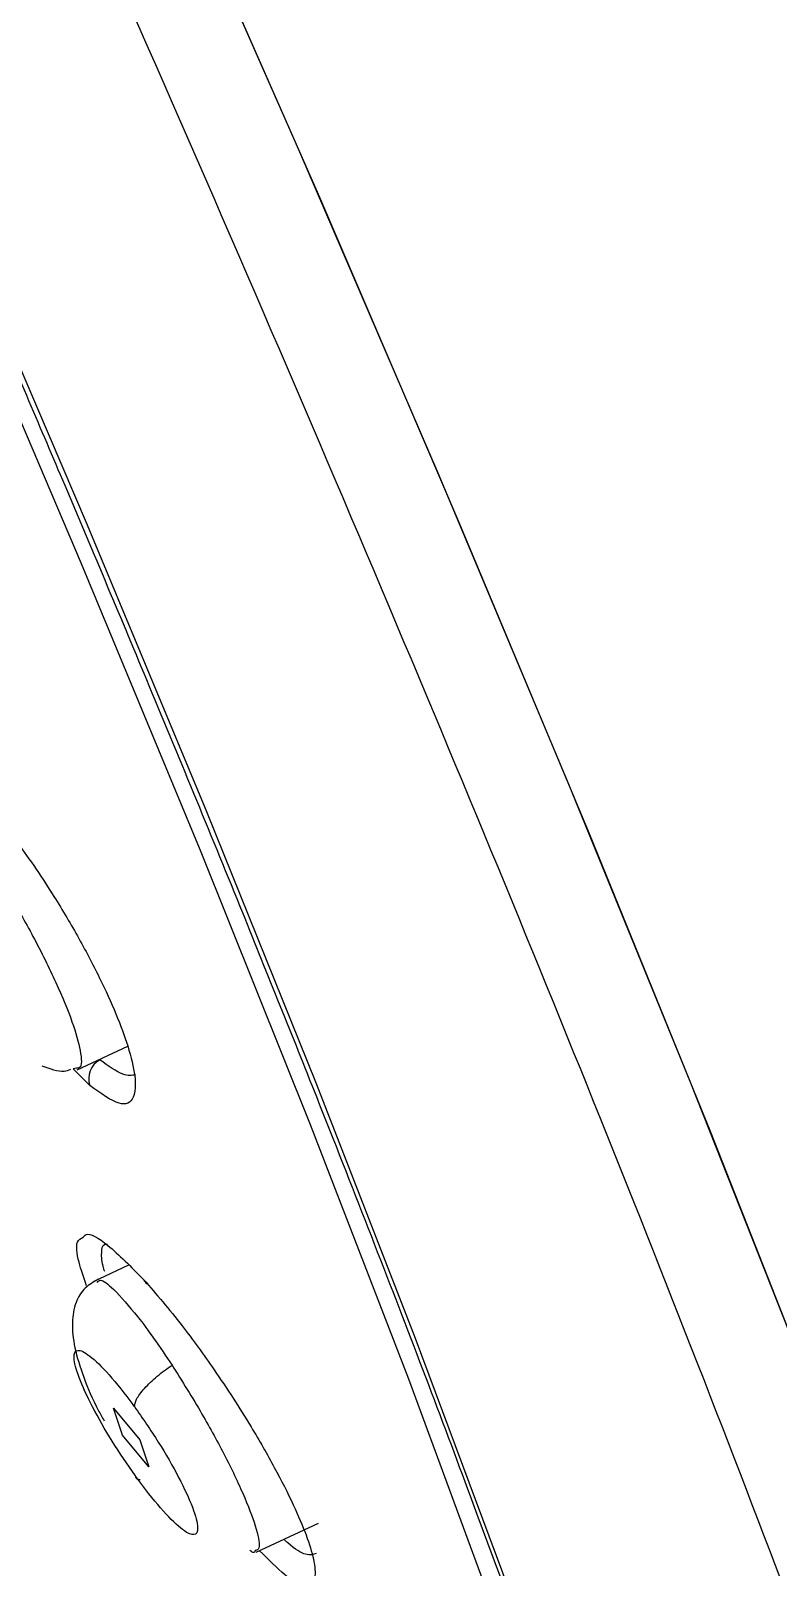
# Model space of a CAD drawing. Header units: millimetres. Extents: x 14183 to 14777, y -4239 to -3399.
# Drawn here: x 14654.568 to 14656.471, y -3748.336 to -3744.423 of the extents above; entities that cross this region are included whole.
import ezdxf

# ---------------------------------------------------------------- set-up
doc = ezdxf.new("R2010")
doc.units = ezdxf.units.MM
doc.header["$LTSCALE"] = 0.1
doc.layers.get('0').update_dxf_attribs({"lineweight": 15})

msp = doc.modelspace()

# ---------------------------------------------------------------- linework, layer by layer
at = {"linetype": 'Continuous', "lineweight": 25}
for p, q in [((14654.6861, -3747.069), (14654.8149, -3747.0087)), ((14654.6842, -3747.0648), (14654.6758, -3747.0664)), ((14654.7184, -3747.109), (14654.6759, -3747.0664)), ((14654.817, -3747.5663), (14654.7265, -3747.6087)), ((14654.7785, -3747.9302), (14654.8458, -3748.011)), ((14654.8017, -3747.9992), (14654.7787, -3747.9303)), ((14654.8317, -3747.9264), (14654.8277, -3747.9211)), ((14654.8687, -3748.0799), (14654.8014, -3747.999)), ((14654.8458, -3748.0109), (14654.8687, -3748.0798)), ((14655.1417, -3748.2976), (14655.3003, -3748.2234))]:
    msp.add_line(p, q, dxfattribs=at)
at = {"linetype": 'Continuous', "lineweight": 25, "flags": 128}
for points in [[(14657.5466, -3751.55), (14657.582, -3751.5168), (14657.6126, -3751.3967), (14657.6052, -3751.1977), (14657.5598, -3750.9216), (14657.4767, -3750.5707), (14657.3566, -3750.148), (14657.2007, -3749.657), (14657.0101, -3749.1021), (14656.7866, -3748.4879), (14656.5321, -3747.8196), (14656.2486, -3747.103), (14655.9387, -3746.3442), (14655.605, -3745.5497), (14655.2503, -3744.7261), (14654.8777, -3743.8807)], [(14654.9297, -3743.9975), (14655.3027, -3744.8465), (14655.6571, -3745.6723), (14655.9897, -3746.4675), (14656.2977, -3747.2255), (14656.5785, -3747.9395), (14656.8295, -3748.6034), (14657.0487, -3749.2115), (14657.234, -3749.7585)], [(14656.3231, -3750.7288), (14656.354, -3750.6999), (14656.3816, -3750.5857), (14656.3714, -3750.3934), (14656.3235, -3750.1248), (14656.2385, -3749.7826), (14656.117, -3749.37), (14655.9603, -3748.891), (14655.7699, -3748.3503), (14655.5475, -3747.7529), (14655.2955, -3747.1048), (14655.0161, -3746.4121), (14654.7121, -3745.6815), (14654.3864, -3744.92), (14654.0421, -3744.135)], [(14656.2625, -3750.7136), (14656.2775, -3750.7036), (14656.3165, -3750.6113), (14656.3167, -3750.4384), (14656.2781, -3750.1865), (14656.2012, -3749.8582), (14656.0866, -3749.4568), (14655.9355, -3748.9862), (14655.7495, -3748.4511), (14655.5303, -3747.8568), (14655.2801, -3747.2092), (14655.0014, -3746.5148), (14654.6971, -3745.7805), (14654.37, -3745.0136), (14654.0235, -3744.2216)]]:
    msp.add_lwpolyline(points, dxfattribs=at)
at = {"linetype": 'Continuous', "lineweight": 25}
for centre, radius, start, end in [((14654.7694, -3747.0913), 0.054, 118.1916, 199.156), ((14654.8759, -3747.5953), 0.0219, 200.4573, 237.177)]:
    msp.add_arc(centre, radius, start, end, dxfattribs=at)
for points, knots in [([(14648.5559, -3732.8562), (14648.6046, -3732.8717), (14648.7027, -3732.9031), (14648.9642, -3733.1788), (14649.3365, -3733.6804), (14649.8394, -3734.4633), (14650.4328, -3735.4752), (14651.0928, -3736.6692), (14651.8098, -3738.034), (14652.5524, -3739.5056), (14653.3122, -3741.0691), (14654.0537, -3742.6524), (14654.7709, -3744.2383), (14655.4278, -3745.7548), (14656.0201, -3747.1848), (14656.519, -3748.4633), (14656.9215, -3749.575), (14657.2083, -3750.4723), (14657.3688, -3751.1362), (14657.4137, -3751.5523), (14657.3403, -3751.6068), (14657.3073, -3751.6313)], [0, 0, 0, 0, 0.04229, 0.08533, 0.138911, 0.194045, 0.247626, 0.302761, 0.356342, 0.411476, 0.465057, 0.520191, 0.573772, 0.628906, 0.682487, 0.737622, 0.791202, 0.846337, 0.899918, 0.955052, 1, 1, 1, 1]), ([(14656.3491, -3750.8448), (14656.3579, -3750.8421), (14656.3882, -3750.8329), (14656.4095, -3750.7632), (14656.4158, -3750.6408), (14656.3994, -3750.4697), (14656.3517, -3750.2148), (14656.2611, -3749.8577), (14656.1323, -3749.4281), (14655.9717, -3748.9419), (14655.7823, -3748.407), (14655.5555, -3747.7994), (14655.328, -3747.216), (14655.098, -3746.6435), (14654.8839, -3746.1232), (14654.6691, -3745.6123), (14654.4438, -3745.0853), (14654.2193, -3744.5693), (14653.9987, -3744.0708), (14653.7787, -3743.5796), (14653.544, -3743.0622), (14653.3622, -3742.6693), (14653.2773, -3742.4856)], [0, 0, 0, 0, 0.023573, 0.08049, 0.125319, 0.173301, 0.232298, 0.300033, 0.366492, 0.424592, 0.489306, 0.552139, 0.61571, 0.658744, 0.709633, 0.753028, 0.788973, 0.840737, 0.878519, 0.908178, 0.957079, 1, 1, 1, 1]), ([(14654.3616, -3746.2939), (14654.39, -3746.321), (14654.441, -3746.3696), (14654.5328, -3746.4858), (14654.615, -3746.6059), (14654.688, -3746.728), (14654.7432, -3746.8327), (14654.7868, -3746.9284), (14654.8187, -3747.0151), (14654.8369, -3747.0922), (14654.8325, -3747.1477), (14654.7973, -3747.1659), (14654.7457, -3747.1287), (14654.7184, -3747.109)], [0, 0, 0, 0, 0.108627, 0.194825, 0.299315, 0.37476, 0.450157, 0.520776, 0.591352, 0.673529, 0.76905, 0.877866, 1, 1, 1, 1]), ([(14654.4359, -3746.505), (14654.4609, -3746.542), (14654.5074, -3746.6106), (14654.5768, -3746.7325), (14654.634, -3746.8476), (14654.6762, -3746.9501), (14654.6966, -3747.0251), (14654.699, -3747.0646), (14654.6871, -3747.0647), (14654.6842, -3747.0648)], [0, 0, 0, 0, 0.172138, 0.319746, 0.47949, 0.634688, 0.785343, 0.946114, 1, 1, 1, 1]), ([(14654.8349, -3747.0816), (14654.8253, -3747.0831), (14654.8035, -3747.0866), (14654.7652, -3747.0591), (14654.7439, -3747.0437)], [0, 0, 0, 0, 0.442613, 1, 1, 1, 1]), ([(14654.5959, -3747.0587), (14654.6165, -3747.0662), (14654.6452, -3747.0767), (14654.6643, -3747.0694), (14654.6697, -3747.0674)], [0, 0, 0, 0, 0.717029, 1, 1, 1, 1]), ([(14654.7097, -3747.6187), (14654.7027, -3747.5979), (14654.6866, -3747.5504), (14654.6816, -3747.5045), (14654.6953, -3747.4981), (14654.701, -3747.4955)], [0, 0, 0, 0, 0.311362, 0.710678, 1, 1, 1, 1]), ([(14654.701, -3747.4955), (14654.7034, -3747.4926), (14654.7128, -3747.4808), (14654.7627, -3747.5093), (14654.8235, -3747.5707), (14654.8554, -3747.603)], [0, 0, 0, 0, 0.132771, 0.545199, 1, 1, 1, 1]), ([(14654.7562, -3747.5829), (14654.7554, -3747.5803), (14654.7482, -3747.5588), (14654.7481, -3747.5353), (14654.7501, -3747.5122), (14654.7605, -3747.5127), (14654.7635, -3747.5129)], [0, 0, 0, 0, 0.055016, 0.471933, 0.848135, 1, 1, 1, 1]), ([(14654.7403, -3747.6024), (14654.7283, -3747.6091), (14654.7026, -3747.6236), (14654.6803, -3747.6617), (14654.6712, -3747.7128), (14654.6782, -3747.777), (14654.7016, -3747.8524), (14654.7286, -3747.9164), (14654.7497, -3747.9536), (14654.7547, -3747.9625)], [0, 0, 0, 0, 0.122059, 0.260788, 0.413932, 0.579374, 0.75537, 0.941313, 1, 1, 1, 1]), ([(14654.7372, -3747.6102), (14654.7395, -3747.6075), (14654.7458, -3747.6), (14654.7798, -3747.6255), (14654.8184, -3747.6716), (14654.8399, -3747.6972)], [0, 0, 0, 0, 0.20147, 0.556234, 1, 1, 1, 1]), ([(14654.8554, -3747.603), (14654.8877, -3747.6404), (14654.9455, -3747.7075), (14655.0413, -3747.84), (14655.1224, -3747.9652), (14655.19, -3748.0828), (14655.2374, -3748.1767), (14655.2712, -3748.2563), (14655.291, -3748.3211), (14655.2943, -3748.3696), (14655.2717, -3748.3876), (14655.2242, -3748.3677), (14655.1729, -3748.3161), (14655.1505, -3748.2935)], [0, 0, 0, 0, 0.112884, 0.202449, 0.311026, 0.389426, 0.467772, 0.541157, 0.614488, 0.699882, 0.799136, 0.91221, 1, 1, 1, 1]), ([(14654.8399, -3747.6972), (14654.8538, -3747.7155), (14654.8816, -3747.7522), (14654.9123, -3747.798), (14654.9276, -3747.8209)], [0, 0, 0, 0, 0.500031, 1, 1, 1, 1]), ([(14654.8343, -3748.1029), (14654.8141, -3748.0736), (14654.7741, -3748.0155), (14654.7227, -3747.925), (14654.6877, -3747.8488), (14654.6742, -3747.7971), (14654.6841, -3747.7775), (14654.716, -3747.793), (14654.766, -3747.8411), (14654.8071, -3747.8943), (14654.8277, -3747.9211)], [0, 0, 0, 0, 0.125261, 0.248647, 0.372149, 0.495814, 0.619118, 0.743208, 0.870567, 1, 1, 1, 1]), ([(14654.8317, -3747.9264), (14654.8327, -3747.9206), (14654.835, -3747.9084), (14654.856, -3747.8805), (14654.8883, -3747.8491), (14654.9147, -3747.8301), (14654.9276, -3747.8209)], [0, 0, 0, 0, 0.232875, 0.488887, 0.751027, 1, 1, 1, 1]), ([(14654.9276, -3747.8209), (14654.9535, -3747.8622), (14655.0016, -3747.9388), (14655.0667, -3748.0585), (14655.1159, -3748.1627), (14655.1452, -3748.2431), (14655.1534, -3748.289), (14655.1433, -3748.2921), (14655.1396, -3748.2932)], [0, 0, 0, 0, 0.196078, 0.364222, 0.546186, 0.722962, 0.899823, 1, 1, 1, 1]), ([(14654.8317, -3747.9264), (14654.8524, -3747.9563), (14654.8938, -3748.0156), (14654.947, -3748.1089), (14654.9831, -3748.187), (14654.9968, -3748.2397), (14654.986, -3748.2589), (14654.9521, -3748.241), (14654.9003, -3748.1898), (14654.8588, -3748.1354), (14654.8381, -3748.1082)], [0, 0, 0, 0, 0.1260776, 0.2507162, 0.374163, 0.4973716, 0.6213982, 0.7468601, 0.8735176, 1, 1, 1, 1]), ([(14654.8381, -3748.1082), (14654.8375, -3748.1074), (14654.8362, -3748.1056), (14654.8349, -3748.1038), (14654.8343, -3748.1029)], [0, 0, 0, 0, 0.499891, 1, 1, 1, 1]), ([(14654.8469, -3748.1129), (14654.8451, -3748.1128), (14654.8369, -3748.1127), (14654.8354, -3748.1072), (14654.8343, -3748.1029)], [0, 0, 0, 0, 0.211932, 1, 1, 1, 1]), ([(14655.1396, -3748.2932), (14655.1384, -3748.2963), (14655.1366, -3748.301), (14655.1287, -3748.2949), (14655.126, -3748.2929)], [0, 0, 0, 0, 0.662855, 1, 1, 1, 1]), ([(14655.2949, -3748.3006), (14655.287, -3748.3033), (14655.2719, -3748.3086), (14655.2388, -3748.2893), (14655.216, -3748.2677), (14655.2126, -3748.2644)], [0, 0, 0, 0, 0.475066, 0.921212, 1, 1, 1, 1])]:
    msp.add_open_spline(points, degree=3, knots=knots, dxfattribs=at)

doc.saveas('drawing.dxf')
